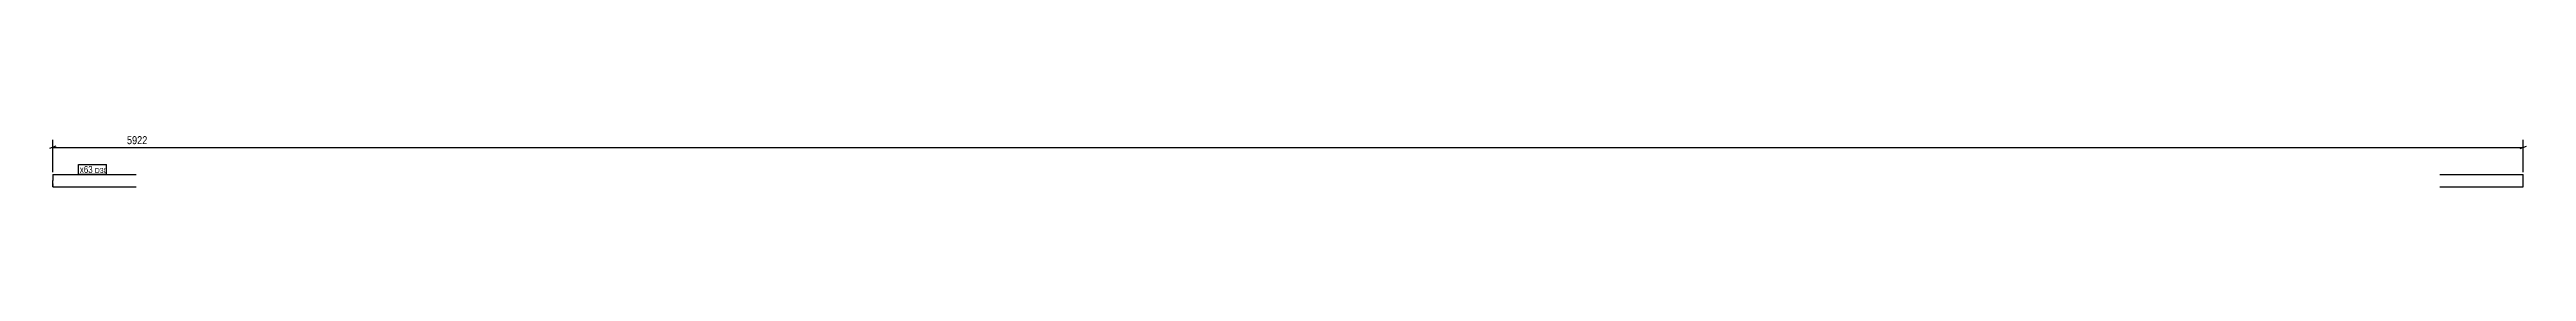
# Model space of a CAD drawing. Header units: millimetres. Extents: x 275 to 6212, y 15 to 142.
import ezdxf

# ---------------------------------------------------------------- set-up
doc = ezdxf.new("R2010")
doc.units = ezdxf.units.MM
doc.linetypes.add('DXK_LINE_DOT2', pattern=[3.9198, 1.9599, -1.9599])
for name, color, linetype in [('MÅLSÆTNING', 7, 'Continuous'), ('STÅL', 7, 'Continuous'), ('TEKST', 7, 'Continuous')]:
    doc.layers.add(name, color=color, linetype=linetype)
doc.styles.add('Arial Narrow', font='ARIALN.TTF', dxfattribs={"height": 0.2})

msp = doc.modelspace()

# ---------------------------------------------------------------- linework, layer by layer
at = {"layer": 'MÅLSÆTNING', "color": 7, "linetype": 'Continuous'}
for p, q in [((282.5, 50), (282.5, 127.7)), ((6204.2, 50), (6204.2, 127.7)), ((290, 113), (275, 107)), ((282.5, 110), (6204.2, 110)), ((6196.7, 107), (6211.7, 113))]:
    msp.add_line(p, q, dxfattribs=at)
at = {"layer": 'STÅL', "color": 2, "linetype": 'Continuous'}
for p, q in [((282.5, 45), (482.5, 45)), ((282.5, 45), (282.5, 30)), ((282.5, 22.5), (282.5, 30)), ((282.5, 15), (282.5, 22.5)), ((282.5, 15), (482.5, 15)), ((6004.2, 45), (6204.2, 45)), ((6004.2, 15), (6204.2, 15)), ((6204.2, 15), (6204.2, 45))]:
    msp.add_line(p, q, dxfattribs=at)
at = {"layer": 'STÅL', "color": 7, "linetype": 'DXK_LINE_DOT2'}
msp.add_line((282.5, 22.5), (282.5, 17), dxfattribs=at)

# ---------------------------------------------------------------- next in the draw order: wipeouts: each hides what was drawn before it
at = {"color": 0}
for points, layer in [([(6030.1, 113.7), (6030.1, 141.7), (456.6, 141.7), (456.6, 113.7)], 'MÅLSÆTNING'), ([(378.4, 48.5), (378.4, 66), (347.5, 66), (347.5, 48.5)], 'TEKST')]:
    msp.add_wipeout(points, dxfattribs=at).dxf.layer = layer

# ---------------------------------------------------------------- next in the draw order: texts
at = {"layer": 'MÅLSÆTNING', "color": 3, "style": 'Arial Narrow'}
msp.add_text('5922', height=19.09, dxfattribs=at).set_placement((460.6, 117.7))

# ---------------------------------------------------------------- next in the draw order: wipeouts: each hides what was drawn before it
at = {"color": 0}
msp.add_wipeout([(378.4, 48.5), (378.4, 66), (347.5, 66), (347.5, 48.5)], dxfattribs=at).dxf.layer = 'TEKST'

# ---------------------------------------------------------------- next in the draw order: linework, layer by layer
at = {"layer": 'TEKST', "color": 7, "linetype": 'Continuous'}
msp.add_line((344.5, 45.5), (344.5, 69), dxfattribs=at)

# ---------------------------------------------------------------- next in the draw order: wipeouts: each hides what was drawn before it
at = {"color": 0}
msp.add_wipeout([(408.8, 48.5), (408.8, 61), (383.7, 61), (383.7, 48.5)], dxfattribs=at).dxf.layer = 'TEKST'

# ---------------------------------------------------------------- next in the draw order: wipeouts: each hides what was drawn before it
msp.add_wipeout([(408.8, 48.5), (408.8, 61), (383.7, 61), (383.7, 48.5)], dxfattribs=at).dxf.layer = 'TEKST'

# ---------------------------------------------------------------- next in the draw order: linework, layer by layer
at = {"layer": 'TEKST', "color": 7, "linetype": 'Continuous'}
for p, q in [((344.5, 69), (411.8, 69)), ((411.8, 45.5), (411.8, 69)), ((344.5, 45.5), (411.8, 45.5))]:
    msp.add_line(p, q, dxfattribs=at)

# ---------------------------------------------------------------- next in the draw order: texts
at = {"layer": 'TEKST', "color": 3, "style": 'Arial Narrow'}
for s, height, p in [('x63', 16.7, (347.5, 48.5)), ('D30', 11.93, (383.7, 48.5))]:
    msp.add_text(s, height=height, dxfattribs=at).set_placement(p)

doc.saveas('drawing.dxf')
